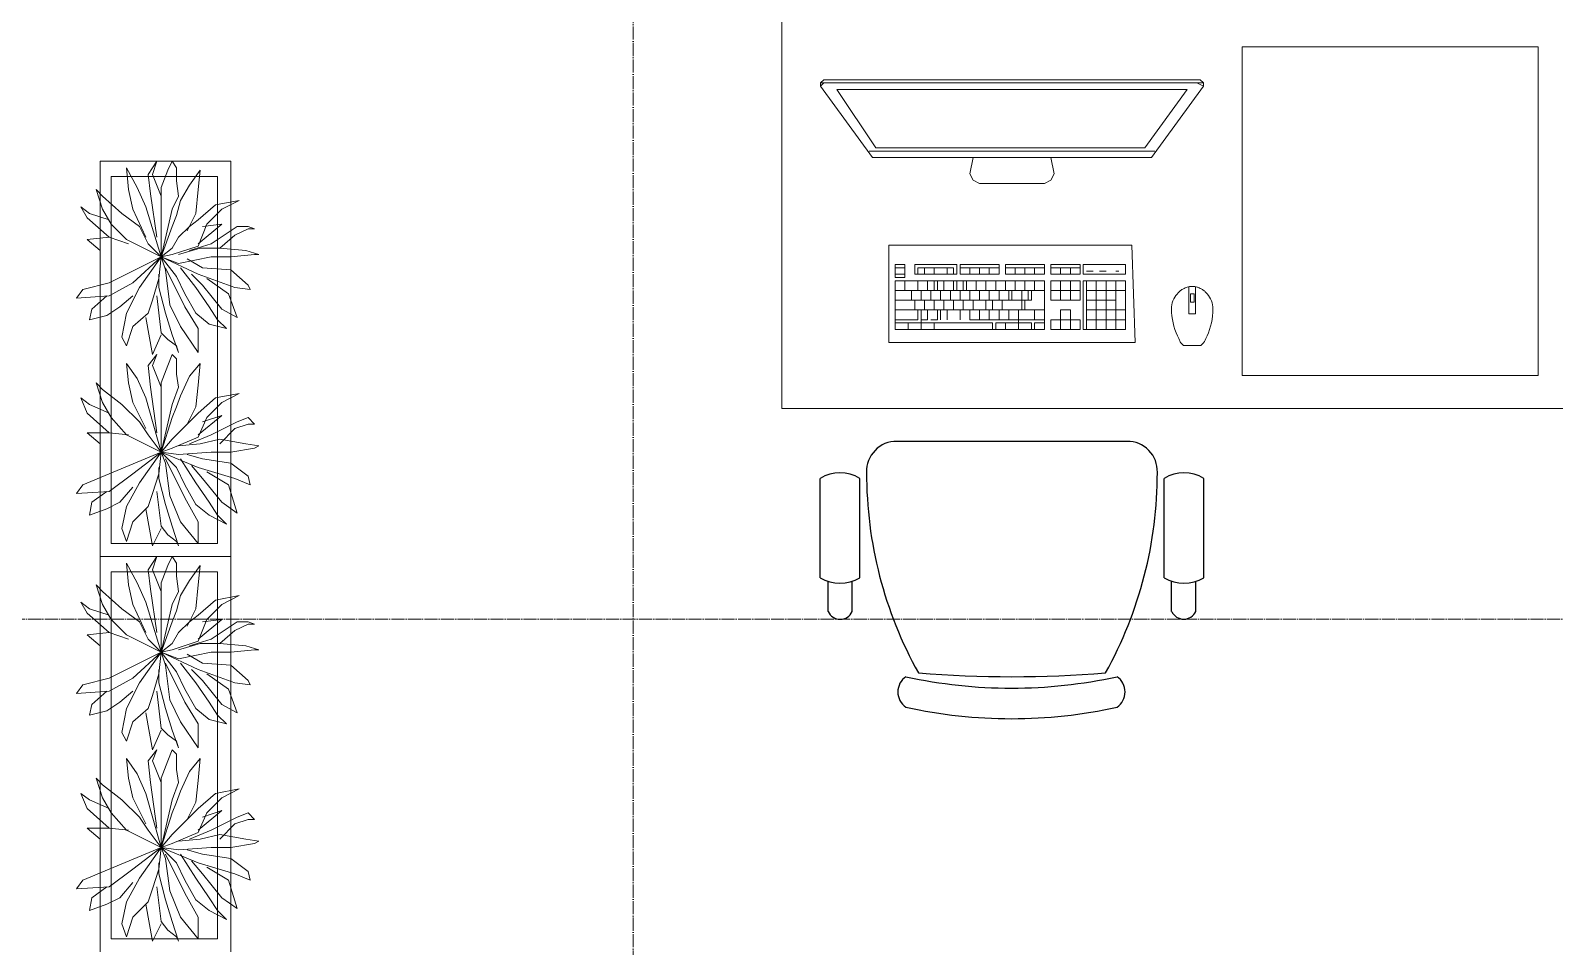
# Model space of a CAD drawing. Header units: millimetres. Extents: x -42533 to 645315, y 3457 to 82611.
# Drawn here: x 71682 to 73999, y 33773 to 35166 of the extents above; entities that cross this region are included whole.
import ezdxf

# ---------------------------------------------------------------- set-up
doc = ezdxf.new("R2010")
doc.units = ezdxf.units.MM
doc.linetypes.add('ADSK_Линия сетки', pattern=[25, 20, -2.5, 0, -2.5])
for name, color, linetype, lineweight in [('Оси', 253, 'Continuous', 9), ('ТХ', 5, 'Continuous', 0), ('ШТРИХОВКА', 252, 'Continuous', 15)]:
    doc.layers.add(name, color=color, linetype=linetype, lineweight=lineweight)
doc.layers.add('ЭОМ_Лотки рабочие', color=5, linetype='Continuous')

# ---------------------------------------------------------------- blocks, each defined once
blk = doc.blocks.new('ТХ 1 этаж.')
at = {"color": 252, "linetype": 'Continuous', "true_color": 0x939598}
for p, q in [((54014.2, 700), (53664, 700)), ((53547.5, 492.6), (53547.5, 643.8)), ((53607.7, 492.6), (53607.7, 643.8)), ((54070.5, 492.6), (54070.5, 643.8)), ((54130.7, 492.6), (54130.7, 643.8)), ((53559.5, 441.2), (53559.5, 486.8)), ((53596.3, 441.2), (53596.2, 487)), ((54081.9, 441.2), (54081.9, 487)), ((54118.7, 441.2), (54118.7, 486.8))]:
    blk.add_line(p, q, dxfattribs=at)
for centre, radius, start, end in [((53663.4, 654.6), 45.4, 89.2519, 182.1866), ((54014.8, 654.6), 45.4, 357.8135, 90.7479), ((53577.6, 593.7), 58.4, 58.951, 121.0488), ((54242.5, 651.5), 624.5, 179.878, 209.1059), ((53435.7, 651.6), 624.5, 330.9068, 0.1215), ((54100.6, 593.7), 58.4, 58.951, 121.0488), ((53577.6, 542.6), 58.4, 238.951, 301.0488), ((54100.6, 542.6), 58.4, 238.951, 301.0488), ((53577.9, 449.7), 20.2, 204.8955, 335.3354), ((54100.3, 449.8), 20.2, 204.8955, 335.3354), ((53838.4, 2104), 1761.9, 265.3938, 274.6546), ((53693.7, 318.9), 28.1, 124.2901, 235.7096), ((53838.4, 1072.2), 747.5, 257.602, 282.3978), ((53983, 318.9), 28.1, 304.2915, 55.7083), ((53838.4, 1025.7), 747.5, 257.602, 282.3978)]:
    blk.add_arc(centre, radius, start, end, dxfattribs=at)
at = {"layer": 'ТХ', "color": 252, "true_color": 0x939598}
for p, q in [((52452.8, 524.8), (52452.8, 1126)), ((52651.2, 1126), (52452.8, 1126)), ((52509, 1086.3), (52492.5, 1116.2)), ((52492.5, 1116.2), (52496, 1083.1)), ((52538.9, 1126), (52525.5, 1106)), ((52532.2, 1106), (52538.9, 1126)), ((52545.5, 1086.3), (52555.4, 1112.7)), ((52555.4, 1112.7), (52562, 1126)), ((52562, 1126), (52568.7, 1116.2)), ((52568.7, 1116.2), (52568.7, 1096.2)), ((52604.9, 1112.7), (52588.4, 1089.5)), ((52601.7, 1083.1), (52604.9, 1112.7)), ((52651.2, 1126), (52651.2, 524.8)), ((52469.4, 544.7), (52469.4, 1102.8)), ((52469.4, 1102.8), (52631.3, 1102.8)), ((52525.5, 1106), (52529, 1076.5)), ((52545.5, 1073), (52532.2, 1106)), ((52568.7, 1096.2), (52571.9, 1073)), ((52588.4, 1089.5), (52575.1, 1066.6)), ((52631.3, 1102.8), (52631.3, 544.7)), ((52456.3, 1053.3), (52446.5, 1083.1)), ((52446.5, 1083.1), (52456.3, 1073)), ((52456.3, 1073), (52485.9, 1046.7)), ((52496, 1083.1), (52502.4, 1053.3)), ((52522.3, 1056.5), (52509, 1086.3)), ((52529, 1076.5), (52538.9, 1010.4)), ((52545.5, 1056.5), (52545.5, 1086.3)), ((52571.9, 1073), (52562, 1053.3)), ((52575.1, 1066.6), (52568.7, 1043.5)), ((52598.2, 1046.7), (52601.7, 1083.1)), ((52628.1, 1060), (52664.3, 1066.6)), ((52664.3, 1066.6), (52637.9, 1053.3)), ((52433.1, 1040), (52423.3, 1056.5)), ((52423.3, 1056.5), (52436.3, 1046.7)), ((52436.3, 1046.7), (52466.2, 1036.8)), ((52469.4, 1030.2), (52456.3, 1053.3)), ((52485.9, 1046.7), (52512.5, 1027)), ((52502.4, 1053.3), (52522.3, 1010.4)), ((52545.5, 980.6), (52522.3, 1056.5)), ((52545.5, 1023.5), (52545.5, 1056.5)), ((52562, 1053.3), (52545.5, 980.6)), ((52568.7, 1043.5), (52562, 1027)), ((52585.2, 1020.3), (52598.2, 1046.7)), ((52601.7, 1036.8), (52628.1, 1060)), ((52637.9, 1053.3), (52614.7, 1030.2)), ((52466.2, 1010.4), (52433.1, 1040)), ((52492.5, 1007), (52469.4, 1030.2)), ((52512.5, 1027), (52525.5, 1000.6)), ((52562, 1027), (52545.5, 980.6)), ((52545.5, 980.6), (52545.5, 1023.5)), ((52571.9, 1010.4), (52588.4, 1027)), ((52588.4, 1027), (52601.7, 1036.8)), ((52614.7, 1030.2), (52601.7, 997.1)), ((52601.7, 1000.6), (52637.9, 1030.2)), ((52637.9, 1030.2), (52608.1, 1027)), ((52661.1, 1027), (52621.4, 1000.6)), ((52657.6, 1013.6), (52677.6, 1023.5)), ((52677.6, 1027), (52661.1, 1027)), ((52687.4, 1023.5), (52677.6, 1027)), ((52677.6, 1023.5), (52687.4, 1023.5)), ((52433.1, 1007), (52466.2, 1010.4)), ((52452.8, 990.5), (52433.1, 1007)), ((52466.2, 1010.4), (52496, 1000.6)), ((52545.5, 980.6), (52492.5, 1007)), ((52525.5, 1000.6), (52545.5, 980.6)), ((52562, 993.9), (52571.9, 1010.4)), ((52601.7, 997.1), (52562, 984.1)), ((52621.4, 1000.6), (52588.4, 990.5)), ((52634.7, 993.9), (52657.6, 1013.6)), ((52466.2, 940.9), (52545.5, 980.6)), ((52545.5, 980.6), (52502.4, 940.9)), ((52512.5, 934.3), (52545.5, 980.6)), ((52545.5, 980.6), (52542.1, 947.6)), ((52545.5, 980.6), (52562, 993.9)), ((52562, 984.1), (52545.5, 980.6)), ((52601.7, 954.3), (52545.5, 980.6)), ((52545.5, 980.6), (52552.2, 960.9)), ((52568.7, 950.8), (52545.5, 980.6)), ((52545.5, 980.6), (52571.9, 970.8)), ((52604.9, 993.9), (52571.9, 984.1)), ((52571.9, 970.8), (52621.4, 980.6)), ((52585.2, 977.4), (52608.1, 964.1)), ((52634.7, 993.9), (52604.9, 993.9)), ((52621.4, 980.6), (52651.2, 980.6)), ((52674.4, 990.5), (52634.7, 993.9)), ((52651.2, 980.6), (52687.4, 984.1)), ((52694.1, 984.1), (52674.4, 990.5)), ((52687.4, 984.1), (52694.1, 984.1)), ((52542.1, 934.3), (52542.1, 954.3)), ((52581.7, 904.7), (52552.2, 964.1)), ((52552.2, 960.9), (52558.6, 907.9)), ((52581.7, 924.4), (52568.7, 950.8)), ((52575.1, 964.1), (52598.2, 934.3)), ((52608.1, 937.8), (52591.6, 954.3)), ((52657.6, 934.3), (52601.7, 954.3)), ((52608.1, 964.1), (52651.2, 960.9)), ((52651.2, 960.9), (52677.6, 937.8)), ((52416.6, 917.8), (52426.5, 931.1)), ((52426.5, 931.1), (52466.2, 940.9)), ((52502.4, 940.9), (52466.2, 921.2)), ((52492.5, 894.9), (52512.5, 934.3)), ((52542.1, 947.6), (52532.2, 914.6)), ((52552.2, 894.9), (52542.1, 934.3)), ((52598.2, 934.3), (52618.2, 904.7)), ((52637.9, 901.3), (52608.1, 937.8)), ((52614.7, 947.6), (52647.8, 924.4)), ((52680.8, 931.1), (52657.6, 934.3)), ((52677.6, 937.8), (52680.8, 931.1)), ((52466.2, 921.2), (52416.6, 917.8)), ((52439.8, 901.3), (52463, 921.2)), ((52482.7, 904.7), (52463, 891.4)), ((52502.4, 921.2), (52482.7, 904.7)), ((52532.2, 914.6), (52525.5, 894.9)), ((52538.9, 921.2), (52545.5, 865.1)), ((52558.6, 907.9), (52575.1, 874.9)), ((52598.2, 894.9), (52581.7, 924.4)), ((52601.7, 871.7), (52581.7, 904.7)), ((52618.2, 904.7), (52631.3, 884.8)), ((52647.8, 924.4), (52661.1, 888.2)), ((52436.3, 884.8), (52439.8, 901.3)), ((52463, 891.4), (52436.3, 884.8)), ((52485.9, 858.4), (52492.5, 894.9)), ((52525.5, 894.9), (52502.4, 874.9)), ((52532.2, 832), (52522.3, 888.2)), ((52562, 861.9), (52552.2, 894.9)), ((52618.2, 878.4), (52598.2, 894.9)), ((52631.3, 884.8), (52644.6, 871.7)), ((52661.1, 888.2), (52637.9, 901.3)), ((52492.5, 845.1), (52485.9, 858.4)), ((52502.4, 874.9), (52492.5, 845.1)), ((52545.5, 861.9), (52532.2, 832)), ((52545.5, 865.1), (52555.4, 855.2)), ((52571.9, 835.2), (52562, 861.9)), ((52575.1, 874.9), (52601.7, 835.2)), ((52601.7, 835.2), (52601.7, 871.7)), ((52644.6, 871.7), (52618.2, 878.4)), ((52555.4, 855.2), (52568.7, 845.1)), ((52568.7, 845.1), (52571.9, 835.2)), ((52509, 795.6), (52492.5, 818.7)), ((52492.5, 818.7), (52496, 789.2)), ((52538.9, 832), (52525.5, 815.5)), ((52525.5, 815.5), (52529, 782.5)), ((52532.2, 815.5), (52538.9, 832)), ((52545.5, 782.5), (52532.2, 815.5)), ((52545.5, 789.2), (52555.4, 815.5)), ((52555.4, 815.5), (52562, 832)), ((52562, 832), (52568.7, 825.4)), ((52568.7, 825.4), (52568.7, 802.2)), ((52604.9, 818.7), (52588.4, 799)), ((52601.7, 785.7), (52604.9, 818.7)), ((52456.3, 759.3), (52446.5, 789.2)), ((52446.5, 789.2), (52456.3, 779.1)), ((52496, 789.2), (52502.4, 759.3)), ((52522.3, 766), (52509, 795.6)), ((52545.5, 766), (52545.5, 789.2)), ((52568.7, 802.2), (52571.9, 782.5)), ((52588.4, 799), (52575.1, 769.2)), ((52433.1, 742.8), (52423.3, 766)), ((52423.3, 766), (52436.3, 756.2)), ((52456.3, 779.1), (52485.9, 756.2)), ((52545.5, 683.5), (52522.3, 766)), ((52529, 782.5), (52538.9, 713)), ((52545.5, 729.5), (52545.5, 766)), ((52571.9, 782.5), (52562, 756.2)), ((52575.1, 769.2), (52568.7, 752.7)), ((52598.2, 752.7), (52601.7, 785.7)), ((52601.7, 742.8), (52628.1, 766)), ((52628.1, 766), (52664.3, 772.7)), ((52664.3, 772.7), (52637.9, 759.3)), ((52466.2, 713), (52433.1, 742.8)), ((52436.3, 756.2), (52466.2, 742.8)), ((52469.4, 736.2), (52456.3, 759.3)), ((52485.9, 756.2), (52512.5, 729.5)), ((52502.4, 759.3), (52522.3, 719.7)), ((52562, 756.2), (52545.5, 683.5)), ((52568.7, 752.7), (52562, 736.2)), ((52585.2, 726.3), (52598.2, 752.7)), ((52588.4, 729.5), (52601.7, 742.8)), ((52637.9, 759.3), (52614.7, 736.2)), ((52492.5, 709.8), (52469.4, 736.2)), ((52512.5, 729.5), (52525.5, 709.8)), ((52562, 736.2), (52545.5, 683.5)), ((52545.5, 683.5), (52545.5, 729.5)), ((52571.9, 713), (52588.4, 729.5)), ((52601.7, 709.8), (52637.9, 739.6)), ((52614.7, 736.2), (52601.7, 706.4)), ((52637.9, 739.6), (52608.1, 729.5)), ((52661.1, 729.5), (52621.4, 709.8)), ((52634.7, 696.5), (52657.6, 719.7)), ((52657.6, 719.7), (52677.6, 726.3)), ((52677.6, 736.2), (52661.1, 729.5)), ((52687.4, 726.3), (52677.6, 736.2)), ((52677.6, 726.3), (52687.4, 726.3)), ((52452.8, 696.5), (52433.1, 713)), ((52433.1, 713), (52466.2, 713)), ((52466.2, 713), (52496, 709.8)), ((52545.5, 683.5), (52492.5, 709.8)), ((52525.5, 709.8), (52545.5, 683.5)), ((52545.5, 683.5), (52562, 703.2)), ((52562, 703.2), (52571.9, 713)), ((52601.7, 706.4), (52562, 689.8)), ((52604.9, 696.5), (52571.9, 693.3)), ((52621.4, 709.8), (52588.4, 696.5)), ((52634.7, 703.2), (52604.9, 696.5)), ((52674.4, 696.5), (52634.7, 703.2)), ((52694.1, 693.3), (52674.4, 696.5)), ((52466.2, 650.4), (52545.5, 683.5)), ((52545.5, 683.5), (52502.4, 650.4)), ((52512.5, 637.1), (52545.5, 683.5)), ((52545.5, 683.5), (52542.1, 650.4)), ((52562, 689.8), (52545.5, 683.5)), ((52601.7, 660.3), (52545.5, 683.5)), ((52545.5, 683.5), (52552.2, 666.9)), ((52568.7, 660.3), (52545.5, 683.5)), ((52545.5, 683.5), (52571.9, 680)), ((52581.7, 614), (52552.2, 673.3)), ((52571.9, 680), (52621.4, 683.5)), ((52575.1, 673.3), (52598.2, 637.1)), ((52585.2, 680), (52608.1, 673.3)), ((52608.1, 673.3), (52651.2, 666.9)), ((52621.4, 683.5), (52651.2, 683.5)), ((52651.2, 683.5), (52687.4, 689.8)), ((52687.4, 689.8), (52694.1, 693.3)), ((52426.5, 633.9), (52466.2, 650.4)), ((52502.4, 650.4), (52466.2, 623.8)), ((52542.1, 650.4), (52532.2, 620.6)), ((52542.1, 643.8), (52542.1, 660.3)), ((52552.2, 666.9), (52558.6, 617.4)), ((52581.7, 633.9), (52568.7, 660.3)), ((52608.1, 643.8), (52591.6, 663.5)), ((52657.6, 643.8), (52601.7, 660.3)), ((52614.7, 653.6), (52647.8, 633.9)), ((52651.2, 666.9), (52677.6, 647)), ((52416.6, 620.6), (52426.5, 633.9)), ((52502.4, 630.5), (52482.7, 607.3)), ((52492.5, 600.9), (52512.5, 637.1)), ((52552.2, 604.1), (52542.1, 643.8)), ((52598.2, 604.1), (52581.7, 633.9)), ((52598.2, 637.1), (52618.2, 607.3)), ((52637.9, 607.3), (52608.1, 643.8)), ((52647.8, 633.9), (52661.1, 590.8)), ((52680.8, 633.9), (52657.6, 643.8)), ((52677.6, 647), (52680.8, 633.9)), ((52466.2, 623.8), (52416.6, 620.6)), ((52436.3, 587.6), (52439.8, 607.3)), ((52439.8, 607.3), (52463, 623.8)), ((52482.7, 607.3), (52463, 597.4)), ((52532.2, 620.6), (52525.5, 600.9)), ((52538.9, 623.8), (52545.5, 571.1)), ((52562, 571.1), (52552.2, 604.1)), ((52558.6, 617.4), (52575.1, 577.7)), ((52601.7, 577.7), (52581.7, 614)), ((52618.2, 587.6), (52598.2, 604.1)), ((52618.2, 607.3), (52631.3, 587.6)), ((52661.1, 590.8), (52637.9, 607.3)), ((52463, 597.4), (52436.3, 587.6)), ((52485.9, 567.6), (52492.5, 600.9)), ((52525.5, 600.9), (52502.4, 577.7)), ((52532.2, 541.3), (52522.3, 597.4)), ((52644.6, 574.3), (52618.2, 587.6)), ((52631.3, 587.6), (52644.6, 574.3)), ((52492.5, 547.9), (52485.9, 567.6)), ((52502.4, 577.7), (52492.5, 547.9)), ((52545.5, 567.6), (52532.2, 541.3)), ((52545.5, 571.1), (52555.4, 557.8)), ((52555.4, 557.8), (52568.7, 547.9)), ((52571.9, 541.3), (52562, 571.1)), ((52575.1, 577.7), (52601.7, 544.7)), ((52601.7, 544.7), (52601.7, 577.7)), ((52631.3, 544.7), (52469.4, 544.7)), ((52568.7, 547.9), (52571.9, 541.3)), ((52452.8, -76.5), (52452.8, 524.8)), ((52651.2, 524.8), (52452.8, 524.8)), ((52452.8, 524.8), (52651.2, 524.8)), ((52509, 485.1), (52492.5, 514.9)), ((52492.5, 514.9), (52496, 481.9)), ((52538.9, 524.8), (52525.5, 504.8)), ((52532.2, 504.8), (52538.9, 524.8)), ((52545.5, 485.1), (52555.4, 511.4)), ((52555.4, 511.4), (52562, 524.8)), ((52562, 524.8), (52568.7, 514.9)), ((52568.7, 514.9), (52568.7, 494.9)), ((52604.9, 511.4), (52588.4, 488.3)), ((52601.7, 481.9), (52604.9, 511.4)), ((52651.2, 524.8), (52651.2, -76.5)), ((52469.4, -56.5), (52469.4, 501.6)), ((52469.4, 501.6), (52631.3, 501.6)), ((52525.5, 504.8), (52529, 475.2)), ((52545.5, 471.8), (52532.2, 504.8)), ((52568.7, 494.9), (52571.9, 471.8)), ((52588.4, 488.3), (52575.1, 465.4)), ((52631.3, 501.6), (52631.3, -56.5)), ((52456.3, 452.1), (52446.5, 481.9)), ((52446.5, 481.9), (52456.3, 471.8)), ((52456.3, 471.8), (52485.9, 445.4)), ((52496, 481.9), (52502.4, 452.1)), ((52522.3, 455.3), (52509, 485.1)), ((52529, 475.2), (52538.9, 409.2)), ((52545.5, 455.3), (52545.5, 485.1)), ((52571.9, 471.8), (52562, 452.1)), ((52575.1, 465.4), (52568.7, 442.2)), ((52598.2, 445.4), (52601.7, 481.9)), ((52628.1, 458.7), (52664.3, 465.4)), ((52664.3, 465.4), (52637.9, 452.1)), ((52433.1, 438.7), (52423.3, 455.3)), ((52423.3, 455.3), (52436.3, 445.4)), ((52436.3, 445.4), (52466.2, 435.6)), ((52469.4, 428.9), (52456.3, 452.1)), ((52485.9, 445.4), (52512.5, 425.7)), ((52502.4, 452.1), (52522.3, 409.2)), ((52545.5, 379.4), (52522.3, 455.3)), ((52545.5, 422.2), (52545.5, 455.3)), ((52562, 452.1), (52545.5, 379.4)), ((52568.7, 442.2), (52562, 425.7)), ((52585.2, 419), (52598.2, 445.4)), ((52601.7, 435.6), (52628.1, 458.7)), ((52637.9, 452.1), (52614.7, 428.9)), ((52466.2, 409.2), (52433.1, 438.7)), ((52492.5, 405.7), (52469.4, 428.9)), ((52512.5, 425.7), (52525.5, 399.3)), ((52562, 425.7), (52545.5, 379.4)), ((52545.5, 379.4), (52545.5, 422.2)), ((52571.9, 409.2), (52588.4, 425.7)), ((52588.4, 425.7), (52601.7, 435.6)), ((52614.7, 428.9), (52601.7, 395.9)), ((52601.7, 399.3), (52637.9, 428.9)), ((52637.9, 428.9), (52608.1, 425.7)), ((52661.1, 425.7), (52621.4, 399.3)), ((52657.6, 412.4), (52677.6, 422.2)), ((52677.6, 425.7), (52661.1, 425.7)), ((52687.4, 422.2), (52677.6, 425.7)), ((52677.6, 422.2), (52687.4, 422.2)), ((52433.1, 405.7), (52466.2, 409.2)), ((52452.8, 389.2), (52433.1, 405.7)), ((52466.2, 409.2), (52496, 399.3)), ((52545.5, 379.4), (52492.5, 405.7)), ((52525.5, 399.3), (52545.5, 379.4)), ((52562, 392.7), (52571.9, 409.2)), ((52601.7, 395.9), (52562, 382.8)), ((52621.4, 399.3), (52588.4, 389.2)), ((52634.7, 392.7), (52657.6, 412.4)), ((52466.2, 339.7), (52545.5, 379.4)), ((52545.5, 379.4), (52502.4, 339.7)), ((52512.5, 333), (52545.5, 379.4)), ((52545.5, 379.4), (52542.1, 346.3)), ((52545.5, 379.4), (52562, 392.7)), ((52562, 382.8), (52545.5, 379.4)), ((52601.7, 353), (52545.5, 379.4)), ((52545.5, 379.4), (52552.2, 359.7)), ((52568.7, 349.5), (52545.5, 379.4)), ((52545.5, 379.4), (52571.9, 369.5)), ((52604.9, 392.7), (52571.9, 382.8)), ((52571.9, 369.5), (52621.4, 379.4)), ((52585.2, 376.2), (52608.1, 362.9)), ((52634.7, 392.7), (52604.9, 392.7)), ((52621.4, 379.4), (52651.2, 379.4)), ((52674.4, 389.2), (52634.7, 392.7)), ((52651.2, 379.4), (52687.4, 382.8)), ((52694.1, 382.8), (52674.4, 389.2)), ((52687.4, 382.8), (52694.1, 382.8)), ((52542.1, 333), (52542.1, 353)), ((52581.7, 303.5), (52552.2, 362.9)), ((52552.2, 359.7), (52558.6, 306.7)), ((52581.7, 323.2), (52568.7, 349.5)), ((52575.1, 362.9), (52598.2, 333)), ((52608.1, 336.5), (52591.6, 353)), ((52657.6, 333), (52601.7, 353)), ((52608.1, 362.9), (52651.2, 359.7)), ((52651.2, 359.7), (52677.6, 336.5)), ((52416.6, 316.5), (52426.5, 329.8)), ((52426.5, 329.8), (52466.2, 339.7)), ((52502.4, 339.7), (52466.2, 320)), ((52492.5, 293.6), (52512.5, 333)), ((52542.1, 346.3), (52532.2, 313.3)), ((52552.2, 293.6), (52542.1, 333)), ((52598.2, 333), (52618.2, 303.5)), ((52637.9, 300), (52608.1, 336.5)), ((52614.7, 346.3), (52647.8, 323.2)), ((52680.8, 329.8), (52657.6, 333)), ((52677.6, 336.5), (52680.8, 329.8)), ((52466.2, 320), (52416.6, 316.5)), ((52439.8, 300), (52463, 320)), ((52482.7, 303.5), (52463, 290.2)), ((52502.4, 320), (52482.7, 303.5)), ((52532.2, 313.3), (52525.5, 293.6)), ((52538.9, 320), (52545.5, 263.8)), ((52558.6, 306.7), (52575.1, 273.7)), ((52598.2, 293.6), (52581.7, 323.2)), ((52601.7, 270.5), (52581.7, 303.5)), ((52618.2, 303.5), (52631.3, 283.5)), ((52647.8, 323.2), (52661.1, 287)), ((52436.3, 283.5), (52439.8, 300)), ((52463, 290.2), (52436.3, 283.5)), ((52485.9, 257.1), (52492.5, 293.6)), ((52525.5, 293.6), (52502.4, 273.7)), ((52532.2, 230.8), (52522.3, 287)), ((52562, 260.6), (52552.2, 293.6)), ((52618.2, 277.1), (52598.2, 293.6)), ((52631.3, 283.5), (52644.6, 270.5)), ((52661.1, 287), (52637.9, 300)), ((52492.5, 243.8), (52485.9, 257.1)), ((52502.4, 273.7), (52492.5, 243.8)), ((52545.5, 260.6), (52532.2, 230.8)), ((52545.5, 263.8), (52555.4, 253.9)), ((52571.9, 234), (52562, 260.6)), ((52575.1, 273.7), (52601.7, 234)), ((52601.7, 234), (52601.7, 270.5)), ((52644.6, 270.5), (52618.2, 277.1)), ((52555.4, 253.9), (52568.7, 243.8)), ((52568.7, 243.8), (52571.9, 234)), ((52509, 194.3), (52492.5, 217.5)), ((52492.5, 217.5), (52496, 187.9)), ((52538.9, 230.8), (52525.5, 214.3)), ((52525.5, 214.3), (52529, 181.3)), ((52532.2, 214.3), (52538.9, 230.8)), ((52545.5, 181.3), (52532.2, 214.3)), ((52545.5, 187.9), (52555.4, 214.3)), ((52555.4, 214.3), (52562, 230.8)), ((52562, 230.8), (52568.7, 224.1)), ((52568.7, 224.1), (52568.7, 201)), ((52604.9, 217.5), (52588.4, 197.8)), ((52601.7, 184.4), (52604.9, 217.5)), ((52456.3, 158.1), (52446.5, 187.9)), ((52446.5, 187.9), (52456.3, 177.8)), ((52496, 187.9), (52502.4, 158.1)), ((52522.3, 164.7), (52509, 194.3)), ((52545.5, 164.7), (52545.5, 187.9)), ((52568.7, 201), (52571.9, 181.3)), ((52588.4, 197.8), (52575.1, 167.9)), ((52433.1, 141.6), (52423.3, 164.7)), ((52423.3, 164.7), (52436.3, 154.9)), ((52456.3, 177.8), (52485.9, 154.9)), ((52545.5, 82.2), (52522.3, 164.7)), ((52529, 181.3), (52538.9, 111.8)), ((52545.5, 128.3), (52545.5, 164.7)), ((52571.9, 181.3), (52562, 154.9)), ((52575.1, 167.9), (52568.7, 151.4)), ((52598.2, 151.4), (52601.7, 184.4)), ((52601.7, 141.6), (52628.1, 164.7)), ((52628.1, 164.7), (52664.3, 171.4)), ((52664.3, 171.4), (52637.9, 158.1)), ((52466.2, 111.8), (52433.1, 141.6)), ((52436.3, 154.9), (52466.2, 141.6)), ((52469.4, 134.9), (52456.3, 158.1)), ((52485.9, 154.9), (52512.5, 128.3)), ((52502.4, 158.1), (52522.3, 118.4)), ((52562, 154.9), (52545.5, 82.2)), ((52568.7, 151.4), (52562, 134.9)), ((52585.2, 125.1), (52598.2, 151.4)), ((52588.4, 128.3), (52601.7, 141.6)), ((52637.9, 158.1), (52614.7, 134.9)), ((52492.5, 108.6), (52469.4, 134.9)), ((52512.5, 128.3), (52525.5, 108.6)), ((52562, 134.9), (52545.5, 82.2)), ((52545.5, 82.2), (52545.5, 128.3)), ((52571.9, 111.8), (52588.4, 128.3)), ((52601.7, 108.6), (52637.9, 138.4)), ((52614.7, 134.9), (52601.7, 105.1)), ((52637.9, 138.4), (52608.1, 128.3)), ((52661.1, 128.3), (52621.4, 108.6)), ((52634.7, 95.2), (52657.6, 118.4)), ((52657.6, 118.4), (52677.6, 125.1)), ((52677.6, 134.9), (52661.1, 128.3)), ((52687.4, 125.1), (52677.6, 134.9)), ((52677.6, 125.1), (52687.4, 125.1)), ((52452.8, 95.2), (52433.1, 111.8)), ((52433.1, 111.8), (52466.2, 111.8)), ((52466.2, 111.8), (52496, 108.6)), ((52545.5, 82.2), (52492.5, 108.6)), ((52525.5, 108.6), (52545.5, 82.2)), ((52545.5, 82.2), (52562, 101.9)), ((52562, 101.9), (52571.9, 111.8)), ((52601.7, 105.1), (52562, 88.6)), ((52604.9, 95.2), (52571.9, 92.1)), ((52621.4, 108.6), (52588.4, 95.2)), ((52634.7, 101.9), (52604.9, 95.2)), ((52674.4, 95.2), (52634.7, 101.9)), ((52694.1, 92.1), (52674.4, 95.2)), ((52466.2, 49.2), (52545.5, 82.2)), ((52545.5, 82.2), (52502.4, 49.2)), ((52512.5, 35.9), (52545.5, 82.2)), ((52545.5, 82.2), (52542.1, 49.2)), ((52562, 88.6), (52545.5, 82.2)), ((52601.7, 59), (52545.5, 82.2)), ((52545.5, 82.2), (52552.2, 65.7)), ((52568.7, 59), (52545.5, 82.2)), ((52545.5, 82.2), (52571.9, 78.7)), ((52581.7, 12.7), (52552.2, 72.1)), ((52571.9, 78.7), (52621.4, 82.2)), ((52575.1, 72.1), (52598.2, 35.9)), ((52585.2, 78.7), (52608.1, 72.1)), ((52608.1, 72.1), (52651.2, 65.7)), ((52621.4, 82.2), (52651.2, 82.2)), ((52651.2, 82.2), (52687.4, 88.6)), ((52687.4, 88.6), (52694.1, 92.1)), ((52426.5, 32.7), (52466.2, 49.2)), ((52502.4, 49.2), (52466.2, 22.6)), ((52542.1, 49.2), (52532.2, 19.4)), ((52542.1, 42.5), (52542.1, 59)), ((52552.2, 65.7), (52558.6, 16.2)), ((52581.7, 32.7), (52568.7, 59)), ((52608.1, 42.5), (52591.6, 62.2)), ((52657.6, 42.5), (52601.7, 59)), ((52614.7, 52.4), (52647.8, 32.7)), ((52651.2, 65.7), (52677.6, 45.7)), ((52416.6, 19.4), (52426.5, 32.7)), ((52502.4, 29.2), (52482.7, 6)), ((52492.5, -0.3), (52512.5, 35.9)), ((52552.2, 2.8), (52542.1, 42.5)), ((52598.2, 2.8), (52581.7, 32.7)), ((52598.2, 35.9), (52618.2, 6)), ((52637.9, 6), (52608.1, 42.5)), ((52647.8, 32.7), (52661.1, -10.5)), ((52680.8, 32.7), (52657.6, 42.5)), ((52677.6, 45.7), (52680.8, 32.7)), ((52466.2, 22.6), (52416.6, 19.4)), ((52436.3, -13.7), (52439.8, 6)), ((52439.8, 6), (52463, 22.6)), ((52482.7, 6), (52463, -3.8)), ((52532.2, 19.4), (52525.5, -0.3)), ((52538.9, 22.6), (52545.5, -30.2)), ((52562, -30.2), (52552.2, 2.8)), ((52558.6, 16.2), (52575.1, -23.5)), ((52601.7, -23.5), (52581.7, 12.7)), ((52618.2, -13.7), (52598.2, 2.8)), ((52618.2, 6), (52631.3, -13.7)), ((52661.1, -10.5), (52637.9, 6)), ((52463, -3.8), (52436.3, -13.7)), ((52485.9, -33.6), (52492.5, -0.3)), ((52525.5, -0.3), (52502.4, -23.5)), ((52532.2, -60), (52522.3, -3.8)), ((52644.6, -27), (52618.2, -13.7)), ((52631.3, -13.7), (52644.6, -27)), ((52492.5, -53.3), (52485.9, -33.6)), ((52502.4, -23.5), (52492.5, -53.3)), ((52545.5, -33.6), (52532.2, -60)), ((52545.5, -30.2), (52555.4, -43.5)), ((52555.4, -43.5), (52568.7, -53.3)), ((52571.9, -60), (52562, -30.2)), ((52575.1, -23.5), (52601.7, -56.5)), ((52601.7, -56.5), (52601.7, -23.5)), ((52631.3, -56.5), (52469.4, -56.5)), ((52568.7, -53.3), (52571.9, -60))]:
    blk.add_line(p, q, dxfattribs=at)
at = {"layer": 'ТХ', "color": 252, "linetype": 'Continuous', "ltscale": 100, "true_color": 0x939598}
for p, q in [((53775, 1107), (53779.9, 1131.7)), ((53903.2, 1107), (53898.3, 1131.7)), ((53779.9, 1097.1), (53775, 1107)), ((53779.9, 1097.1), (53775, 1107)), ((53789.8, 1092.2), (53779.9, 1097.1)), ((53789.8, 1092.2), (53779.9, 1097.1)), ((53839.1, 1092.2), (53789.8, 1092.2)), ((53839.1, 1092.2), (53789.8, 1092.2)), ((53888.4, 1092.2), (53839.1, 1092.2)), ((53888.4, 1092.2), (53839.1, 1092.2)), ((53888.4, 1092.2), (53898.3, 1097.1)), ((53888.4, 1092.2), (53898.3, 1097.1)), ((53898.3, 1097.1), (53903.2, 1107)), ((53898.3, 1097.1), (53903.2, 1107)), ((54115.3, 845.6), (54100.5, 845.6)), ((54125.9, 845.6), (54115.3, 845.6))]:
    blk.add_line(p, q, dxfattribs=at)
at = {"layer": 'ТХ', "color": 252, "true_color": 0x939598}
for points in [[(53489.1, 1350), (54689.1, 1350), (54689.1, 750), (53489.1, 750)], [(54189.1, 800), (54639.1, 800), (54639.1, 1300), (54189.1, 1300)], [(54115.9, 924.6), (54115.9, 911.6), (54110.5, 911.6), (54110.5, 924.6)]]:
    blk.add_lwpolyline(points, close=True, dxfattribs=at)
at = {"layer": 'ТХ', "color": 252, "linetype": 'Continuous', "ltscale": 100, "true_color": 0x939598}
for points in [[(53636.9, 1131.7), (53839.1, 1131.7), (54036.4, 1131.7), (54046.2, 1131.7), (54051.2, 1131.7), (54130.1, 1240.2), (54130.1, 1245.1), (54125.1, 1250), (53839.1, 1250), (53553.1, 1250), (53548.1, 1245.1), (53548.1, 1240.2), (53627, 1131.7)], [(53839.1, 1235.2), (53572.8, 1235.2), (53632, 1146.5), (53839.1, 1146.5), (54041.3, 1146.5), (54105.4, 1235.2)], [(53799.6, 929.5), (53799.6, 944.3)], [(53844, 929.5), (53844, 944.3)], [(53750.3, 899.9), (53750.3, 914.7)]]:
    blk.add_lwpolyline(points, close=True, dxfattribs=at)
for points in [[(54130.1, 1245.1), (54120.2, 1245.1), (53839.1, 1245.1), (53558, 1245.1), (53548.1, 1245.1)], [(54130.1, 1240.2), (54120.2, 1245.1), (53839.1, 1245.1), (53553.1, 1245.1), (53548.1, 1240.2)], [(53622.1, 1141.5), (53839.1, 1141.5), (54056.1, 1141.5)], [(53651.7, 850.6), (53651.7, 998.5)], [(53651.7, 998.5), (54021.6, 998.5), (54026.5, 850.6)], [(53661.6, 968.9), (53676.4, 968.9)], [(53661.6, 949.2), (53661.6, 968.9)], [(53661.6, 964), (53676.4, 964)], [(53661.6, 954.1), (53661.6, 964)], [(53676.4, 954.1), (53661.6, 954.1)], [(53676.4, 968.9), (53676.4, 949.2)], [(53676.4, 964), (53676.4, 954.1)], [(53755.3, 968.9), (53691.2, 968.9)], [(53691.2, 968.9), (53691.2, 954.1)], [(53691.2, 954.1), (53755.3, 954.1)], [(53696.1, 964), (53750.3, 964)], [(53696.1, 954.1), (53696.1, 964)], [(53750.3, 954.1), (53696.1, 954.1)], [(53705.9, 964), (53705.9, 954.1)], [(53720.7, 964), (53720.7, 954.1)], [(53740.5, 954.1), (53740.5, 964)], [(53750.3, 964), (53750.3, 954.1)], [(53755.3, 954.1), (53755.3, 968.9)], [(53760.2, 968.9), (53760.2, 954.1)], [(53819.4, 968.9), (53760.2, 968.9)], [(53789.8, 964), (53789.8, 954.1), (53760.2, 954.1)], [(53760.2, 964), (53789.8, 964)], [(53760.2, 954.1), (53760.2, 964)], [(53760.2, 954.1), (53819.4, 954.1)], [(53775, 964), (53775, 954.1)], [(53789.8, 964), (53819.4, 964)], [(53819.4, 954.1), (53794.7, 954.1)], [(53804.6, 964), (53804.6, 954.1)], [(53819.4, 954.1), (53819.4, 968.9)], [(53819.4, 964), (53819.4, 954.1)], [(53829.2, 968.9), (53829.2, 954.1)], [(53888.4, 968.9), (53829.2, 968.9)], [(53829.2, 964), (53858.8, 964)], [(53829.2, 954.1), (53829.2, 964)], [(53844, 954.1), (53829.2, 954.1)], [(53829.2, 954.1), (53888.4, 954.1)], [(53844, 954.1), (53844, 964)], [(53858.8, 954.1), (53844, 954.1)], [(53858.8, 954.1), (53858.8, 964), (53888.4, 964)], [(53888.4, 954.1), (53858.8, 954.1)], [(53873.6, 964), (53873.6, 954.1)], [(53888.4, 964), (53888.4, 954.1), (53888.4, 968.9)], [(53942.7, 968.9), (53898.3, 968.9)], [(53898.3, 968.9), (53898.3, 954.1)], [(53898.3, 954.1), (53898.3, 964)], [(53898.3, 964), (53942.7, 964)], [(53942.7, 954.1), (53898.3, 954.1)], [(53898.3, 954.1), (53942.7, 954.1)], [(53913.1, 954.1), (53913.1, 964)], [(53927.9, 954.1), (53927.9, 964)], [(53942.7, 954.1), (53942.7, 968.9)], [(53942.7, 964), (53942.7, 954.1)], [(54011.7, 968.9), (53947.6, 968.9)], [(53947.6, 968.9), (53947.6, 954.1)], [(53947.6, 954.1), (54011.7, 954.1)], [(53952.5, 959.1), (53962.4, 959.1)], [(53952.5, 959.1), (53962.4, 959.1)], [(53982.1, 959.1), (53972.2, 959.1)], [(53972.2, 959.1), (53982.1, 959.1)], [(54001.8, 959.1), (53996.9, 959.1)], [(53996.9, 959.1), (54001.8, 959.1)], [(54011.7, 954.1), (54011.7, 968.9)], [(53676.4, 949.2), (53661.6, 949.2)], [(53661.6, 944.3), (53661.6, 870.3)], [(53888.4, 944.3), (53661.6, 944.3)], [(53661.6, 944.3), (53691.2, 944.3)], [(53661.6, 929.5), (53661.6, 944.3)], [(53745.4, 929.5), (53661.6, 929.5)], [(53686.2, 929.5), (53661.6, 929.5), (53661.6, 914.7), (53661.6, 899.9)], [(53676.4, 929.5), (53676.4, 944.3)], [(53676.4, 944.3), (53676.4, 929.5)], [(53686.2, 914.7), (53686.2, 929.5)], [(53686.2, 914.7), (53686.2, 929.5)], [(53696.1, 944.3), (53705.9, 944.3)], [(53696.1, 929.5), (53696.1, 944.3)], [(53701, 929.5), (53701, 914.7)], [(53710.9, 944.3), (53735.5, 944.3)], [(53710.9, 929.5), (53710.9, 944.3)], [(53715.8, 929.5), (53715.8, 914.7)], [(53715.8, 914.7), (53715.8, 929.5)], [(53720.7, 944.3), (53720.7, 929.5)], [(53725.7, 929.5), (53725.7, 944.3)], [(53730.6, 929.5), (53730.6, 914.7)], [(53735.5, 944.3), (53735.5, 929.5)], [(53740.5, 944.3), (53765.1, 944.3)], [(53750.3, 929.5), (53740.5, 929.5)], [(53745.4, 929.5), (53745.4, 914.7)], [(53745.4, 929.5), (53814.4, 929.5)], [(53750.3, 944.3), (53750.3, 929.5)], [(53755.3, 929.5), (53755.3, 944.3)], [(53765.1, 929.5), (53755.3, 929.5)], [(53760.2, 914.7), (53760.2, 929.5)], [(53760.2, 929.5), (53760.2, 914.7)], [(53765.1, 944.3), (53765.1, 929.5)], [(53770.1, 929.5), (53770.1, 944.3)], [(53775, 929.5), (53775, 914.7)], [(53784.8, 929.5), (53784.8, 944.3)], [(53789.8, 929.5), (53804.6, 929.5)], [(53789.8, 929.5), (53789.8, 914.7)], [(53804.6, 929.5), (53804.6, 914.7)], [(53804.6, 929.5), (53834.2, 929.5)], [(53804.6, 914.7), (53804.6, 929.5)], [(53814.4, 944.3), (53829.2, 944.3)], [(53814.4, 929.5), (53814.4, 944.3)], [(53858.8, 929.5), (53814.4, 929.5)], [(53819.4, 914.7), (53819.4, 929.5)], [(53829.2, 929.5), (53829.2, 944.3)], [(53829.2, 944.3), (53844, 944.3)], [(53834.2, 929.5), (53834.2, 914.7)], [(53839.1, 929.5), (53863.8, 929.5)], [(53839.1, 929.5), (53839.1, 914.7)], [(53844, 944.3), (53858.8, 944.3)], [(53853.9, 914.7), (53853.9, 929.5)], [(53858.8, 944.3), (53858.8, 929.5)], [(53858.8, 944.3), (53888.4, 944.3)], [(53858.8, 899.9), (53858.8, 914.7), (53868.7, 914.7), (53868.7, 929.5)], [(53873.6, 929.5), (53858.8, 929.5)], [(53863.8, 929.5), (53863.8, 914.7)], [(53868.7, 929.5), (53888.4, 929.5)], [(53873.6, 944.3), (53873.6, 929.5)], [(53888.4, 929.5), (53873.6, 929.5)], [(53888.4, 944.3), (53888.4, 929.5)], [(53888.4, 870.3), (53888.4, 944.3)], [(53888.4, 929.5), (53888.4, 899.9)], [(53898.3, 929.5), (53898.3, 944.3)], [(53898.3, 944.3), (53898.3, 914.7)], [(53898.3, 944.3), (53908.1, 944.3)], [(53942.7, 944.3), (53898.3, 944.3)], [(53898.3, 929.5), (53942.7, 929.5)], [(53898.3, 914.7), (53898.3, 929.5)], [(53913.1, 944.3), (53927.9, 944.3)], [(53913.1, 914.7), (53913.1, 944.3)], [(53927.9, 944.3), (53942.7, 944.3)], [(53927.9, 929.5), (53927.9, 944.3)], [(53927.9, 914.7), (53927.9, 929.5)], [(53942.7, 914.7), (53942.7, 944.3)], [(53942.7, 944.3), (53942.7, 929.5)], [(53942.7, 929.5), (53942.7, 914.7)], [(54011.7, 944.3), (53947.6, 944.3)], [(53947.6, 944.3), (53947.6, 870.3)], [(53952.5, 944.3), (53992, 944.3)], [(53952.5, 929.5), (53952.5, 944.3)], [(53962.4, 929.5), (53952.5, 929.5)], [(53952.5, 929.5), (53977.2, 929.5)], [(53952.5, 885.1), (53952.5, 929.5)], [(53967.3, 870.3), (53967.3, 944.3)], [(54011.7, 929.5), (53967.3, 929.5)], [(53982.1, 929.5), (53982.1, 944.3)], [(53982.1, 929.5), (53982.1, 885.1)], [(53982.1, 929.5), (53992, 929.5)], [(53996.9, 944.3), (54011.7, 944.3)], [(53996.9, 929.5), (53996.9, 944.3)], [(53996.9, 929.5), (53996.9, 885.1)], [(53996.9, 929.5), (53996.9, 870.3)], [(54011.7, 929.5), (53996.9, 929.5)], [(54011.7, 870.3), (54011.7, 944.3)], [(54011.7, 944.3), (54011.7, 929.5)], [(54011.7, 870.3), (54011.7, 929.5)], [(53661.6, 914.7), (53686.2, 914.7)], [(53691.2, 914.7), (53661.6, 914.7)], [(53701, 914.7), (53686.2, 914.7)], [(53691.2, 914.7), (53715.8, 914.7)], [(53691.2, 899.9), (53691.2, 914.7)], [(53691.2, 899.9), (53691.2, 914.7)], [(53705.9, 914.7), (53809.5, 914.7)], [(53705.9, 899.9), (53705.9, 914.7)], [(53705.9, 914.7), (53705.9, 899.9)], [(53720.7, 899.9), (53720.7, 914.7)], [(53735.5, 914.7), (53735.5, 899.9)], [(53765.1, 914.7), (53765.1, 899.9)], [(53779.9, 914.7), (53779.9, 899.9)], [(53799.6, 899.9), (53799.6, 914.7)], [(53834.2, 914.7), (53804.6, 914.7)], [(53809.5, 914.7), (53809.5, 899.9)], [(53809.5, 914.7), (53829.2, 914.7)], [(53824.3, 914.7), (53824.3, 899.9)], [(53829.2, 914.7), (53863.8, 914.7)], [(53853.9, 914.7), (53853.9, 899.9)], [(53942.7, 914.7), (53898.3, 914.7)], [(53898.3, 914.7), (53942.7, 914.7)], [(53982.1, 914.7), (53952.5, 914.7)], [(53996.9, 914.7), (53982.1, 914.7)], [(53661.6, 899.9), (53691.2, 899.9)], [(53696.1, 899.9), (53661.6, 899.9)], [(53661.6, 899.9), (53661.6, 885.1)], [(53661.6, 885.1), (53696.1, 885.1)], [(53725.7, 899.9), (53691.2, 899.9)], [(53696.1, 885.1), (53696.1, 899.9)], [(53701, 899.9), (53701, 870.3)], [(53710.9, 885.1), (53701, 885.1)], [(53710.9, 899.9), (53710.9, 885.1)], [(53725.7, 885.1), (53715.8, 885.1)], [(53735.5, 899.9), (53720.7, 899.9)], [(53725.7, 899.9), (53725.7, 885.1)], [(53730.6, 899.9), (53849, 899.9)], [(53730.6, 885.1), (53730.6, 899.9)], [(53844, 899.9), (53735.5, 899.9)], [(53740.5, 899.9), (53740.5, 885.1)], [(53760.2, 885.1), (53760.2, 899.9)], [(53775, 899.9), (53775, 885.1)], [(53819.4, 885.1), (53775, 885.1)], [(53789.8, 899.9), (53789.8, 885.1)], [(53804.6, 899.9), (53819.4, 899.9)], [(53804.6, 899.9), (53804.6, 885.1)], [(53819.4, 899.9), (53819.4, 885.1)], [(53849, 885.1), (53819.4, 885.1)], [(53834.2, 899.9), (53834.2, 885.1)], [(53853.9, 899.9), (53844, 899.9)], [(53873.6, 899.9), (53849, 899.9), (53849, 885.1)], [(53849, 870.3), (53849, 899.9)], [(53849, 885.1), (53888.4, 885.1)], [(53888.4, 899.9), (53858.8, 899.9)], [(53873.6, 899.9), (53888.4, 899.9)], [(53873.6, 885.1), (53873.6, 899.9)], [(53873.6, 885.1), (53873.6, 899.9)], [(53888.4, 899.9), (53888.4, 885.1)], [(53898.3, 885.1), (53898.3, 870.3)], [(53942.7, 885.1), (53898.3, 885.1)], [(53913.1, 899.9), (53913.1, 870.3)], [(53913.1, 885.1), (53913.1, 899.9)], [(53913.1, 899.9), (53927.9, 899.9), (53927.9, 885.1)], [(53913.1, 899.9), (53927.9, 899.9)], [(53927.9, 899.9), (53927.9, 885.1)], [(53927.9, 885.1), (53927.9, 870.3)], [(53942.7, 885.1), (53927.9, 885.1)], [(53942.7, 870.3), (53942.7, 885.1)], [(53952.5, 899.9), (53967.3, 899.9)], [(53977.2, 885.1), (53952.5, 885.1)], [(53982.1, 885.1), (53952.5, 885.1)], [(53952.5, 885.1), (53952.5, 870.3)], [(53967.3, 899.9), (53996.9, 899.9)], [(54011.7, 885.1), (53982.1, 885.1)], [(53982.1, 870.3), (53982.1, 885.1)], [(53982.1, 870.3), (53982.1, 885.1)], [(54011.7, 899.9), (53996.9, 899.9)], [(53996.9, 885.1), (53996.9, 870.3)], [(53661.6, 880.2), (53720.7, 880.2)], [(53661.6, 870.3), (53661.6, 880.2)], [(53661.6, 870.3), (53888.4, 870.3)], [(53701, 870.3), (53661.6, 870.3)], [(53681.3, 870.3), (53681.3, 880.2)], [(53701, 870.3), (53701, 880.2)], [(53720.7, 870.3), (53701, 870.3)], [(53720.7, 880.2), (53720.7, 870.3)], [(53720.7, 880.2), (53720.7, 870.3)], [(53809.5, 880.2), (53720.7, 880.2)], [(53720.7, 870.3), (53809.5, 870.3)], [(53809.5, 870.3), (53809.5, 880.2)], [(53814.4, 880.2), (53849, 880.2)], [(53814.4, 870.3), (53814.4, 880.2)], [(53849, 870.3), (53814.4, 870.3)], [(53829.2, 880.2), (53829.2, 870.3)], [(53829.2, 870.3), (53829.2, 880.2)], [(53849, 880.2), (53868.7, 880.2)], [(53849, 880.2), (53849, 870.3)], [(53868.7, 870.3), (53849, 870.3)], [(53868.7, 880.2), (53868.7, 870.3)], [(53873.6, 880.2), (53888.4, 880.2)], [(53873.6, 870.3), (53873.6, 880.2)], [(53888.4, 870.3), (53873.6, 870.3)], [(53888.4, 880.2), (53888.4, 870.3)], [(53898.3, 870.3), (53898.3, 880.2)], [(53908.1, 870.3), (53898.3, 870.3)], [(53898.3, 870.3), (53942.7, 870.3)], [(53913.1, 870.3), (53913.1, 880.2)], [(53942.7, 870.3), (53913.1, 870.3)], [(53942.7, 880.2), (53942.7, 870.3)], [(53947.6, 870.3), (54011.7, 870.3)], [(53952.5, 870.3), (53977.2, 870.3)], [(53996.9, 870.3), (53982.1, 870.3)], [(53996.9, 870.3), (54011.7, 870.3)], [(54026.5, 850.6), (53651.7, 850.6)]]:
    blk.add_lwpolyline(points, dxfattribs=at)
at = {"layer": 'ТХ', "color": 252, "true_color": 0x939598}
blk.add_lwpolyline([(54108.2, 935.2), (54108.2, 894), (54118.1, 894), (54118.1, 935.2)], dxfattribs=at)
at = {"layer": 'ТХ', "color": 252, "linetype": 'Continuous', "ltscale": 100, "true_color": 0x939598}
for centre, radius, start, end in [((54166.8, 855.8), 102.6, 135, 137.9531), ((54101.7, 920.9), 10.5, 125.7825, 135), ((54113.5, 904.5), 30.7, 116.5651, 125.7825), ((54120.8, 889.9), 47.1, 109.1242, 116.5651), ((54113.2, 912), 23.8, 90, 109.1242), ((54113.2, 912), 23.8, 70.8758, 90), ((54105.5, 889.9), 47.1, 63.4349, 70.8758), ((54112.9, 904.5), 30.7, 54.2175, 63.4349), ((54124.7, 920.9), 10.5, 45, 54.2175), ((54059.6, 855.8), 102.6, 42.0469, 45), ((54116.4, 901.3), 34.8, 137.9531, 180), ((54109.9, 901.3), 34.8, 0, 42.0469), ((54179.3, 901.3), 97.6, 180, 204.7215), ((54047.1, 901.3), 97.6, 335.2785, 0), ((54350.2, 979.9), 285.7, 204.7215, 206.5651), ((53876.2, 979.9), 285.7, 333.4349, 335.2785), ((54104.8, 857.3), 11.5, 206.5651, 215.7825), ((54125.1, 871.9), 36.4, 215.7825, 225), ((54100.5, 847.2), 1.61, 225, 270), ((54125.9, 847.2), 1.61, 270, 315), ((54101.3, 871.9), 36.4, 315, 324.2175), ((54121.5, 857.3), 11.5, 324.2175, 333.4349)]:
    blk.add_arc(centre, radius, start, end, dxfattribs=at)
blk = doc.blocks.new('1 этаж')
at = {"layer": 'Оси', "color": 8, "linetype": 'ADSK_Линия сетки'}
for p, q in [((46406.766, -4162.595), (46406.766, 44411.9)), ((-9557.528, 1983.902), (56672.201, 1983.902))]:
    blk.add_line(p, q, dxfattribs=at)
at = {"layer": 'ЭОМ_Лотки рабочие'}
blk.add_blockref('ТХ 1 этаж.', (-6856.492, 1554.379), dxfattribs=at)

msp = doc.modelspace()

# ---------------------------------------------------------------- block references
at = {"layer": 'ШТРИХОВКА'}
msp.add_blockref('1 этаж', (26191.6, 32286.7), dxfattribs=at)

doc.saveas('drawing.dxf')
